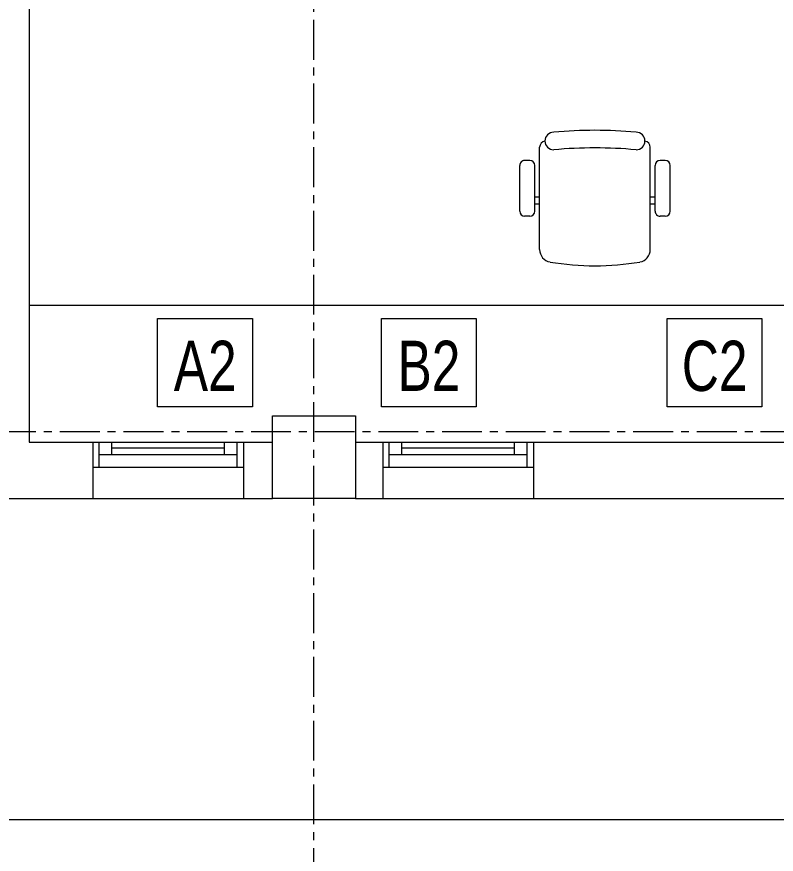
# Model space of a CAD drawing. Header units: millimetres. Extents: x 26027 to 581921, y 7230 to 233891.
# Drawn here: x 559364 to 562392, y 126262 to 129601 of the extents above; entities that cross this region are included whole.
import ezdxf

# ---------------------------------------------------------------- set-up
doc = ezdxf.new("R2010")
doc.units = ezdxf.units.MM
doc.header["$LTSCALE"] = 5
doc.linetypes.add('CENTER', pattern=[50.8, 31.75, -6.35, 6.35, -6.35])
doc.linetypes.add('HIDDEN2', pattern=[0.1875, 0.125, -0.0625])
doc.layers.get('0').update_dxf_attribs({"color": 252})
for name, color, linetype, lineweight in [('Aluminum', 252, 'Continuous', 5), ('Medical Equipment and Furniture', 252, 'Continuous', 0), ('NEW', 252, 'Continuous', 5), ('Proj', 252, 'HIDDEN2', 5), ('Structure', 252, 'Continuous', 5), ('Walls', 252, 'Continuous', 5)]:
    doc.layers.add(name, color=color, linetype=linetype, lineweight=lineweight)
doc.layers.add('axes', color=252, linetype='Continuous')
doc.styles.add('X3G_ENTITY_2587EA', font='swisscl.ttf', dxfattribs={"height": 200})

# ---------------------------------------------------------------- blocks, each defined once
blk = doc.blocks.new('*X15')
at = {"color": 0}
for p, q in [((5, 3), (5, 3)), ((5, 3), (5, 3)), ((5, 3), (5, 3)), ((5, 3), (5, 3)), ((5, 3), (5, 3)), ((5, 3), (5, 3)), ((5, 3), (5, 3)), ((5, 3), (5, 3)), ((5, 3), (5, 3)), ((5, 3), (5, 3)), ((5, 3), (5, 3)), ((5, 3), (5, 3)), ((5, 3), (5, 3)), ((5, 3), (5, 3)), ((5, 3), (5, 3)), ((5, 3), (5, 3)), ((5, 3), (5, 3)), ((5, 3), (5, 3)), ((5, 3), (5, 3)), ((5, 3), (5, 3)), ((5, 3), (5, 3)), ((5, 3), (5, 3)), ((5, 3), (5, 3)), ((5, 3), (5, 3)), ((5, 3), (5, 3)), ((5, 3), (5, 3)), ((5, 3), (5, 3)), ((5, 3), (5, 3)), ((5, 3), (5, 3)), ((5, 3), (5, 3)), ((5, 3), (5, 3)), ((5, 3), (5, 3)), ((5, 3), (5, 3)), ((5, 3), (5, 3)), ((5, 3), (5, 3)), ((5, 3), (5, 3)), ((5, 3), (5, 3)), ((5, 3), (5, 3)), ((5, 3), (5, 3)), ((5, 3), (5, 3)), ((5, 3), (5, 3)), ((5, 3), (5, 3)), ((5, 3), (5, 3)), ((5, 3), (5, 3)), ((5, 3), (5, 3)), ((5, 3), (5, 3)), ((5, 3), (5, 3)), ((5, 3), (5, 3)), ((5, 3), (5, 3)), ((5, 3), (5, 3)), ((5, 3), (5, 3)), ((5, 3), (5, 3)), ((5, 3), (5, 3)), ((5, 3), (5, 3)), ((5, 3), (5, 3)), ((5, 3), (5, 3)), ((5, 3), (5, 3)), ((5, 3), (5, 3)), ((5, 3), (5, 3)), ((5, 3), (5, 3)), ((5, 3), (5, 3)), ((5, 3), (5, 3)), ((5, 3), (5, 3)), ((5, 3), (5, 3)), ((5, 3), (5, 3)), ((5, 3), (5, 3)), ((6, 3), (5, 3)), ((5, 3), (5, 3)), ((6, 3), (5, 3)), ((5, 3), (5, 3)), ((6, 3), (5, 3)), ((5, 3), (5, 3)), ((6, 3), (5, 3)), ((5, 3), (5, 3)), ((5, 3), (5, 3)), ((5, 3), (5, 3)), ((5, 3), (5, 3)), ((5, 3), (5, 3)), ((5, 3), (5, 3)), ((5, 3), (5, 3)), ((5, 3), (5, 3)), ((5, 3), (5, 3)), ((5, 3), (5, 3)), ((5, 3), (5, 3)), ((5, 3), (5, 3)), ((5, 3), (5, 3)), ((5, 3), (5, 3)), ((5, 3), (5, 3)), ((5, 3), (5, 3)), ((5, 3), (5, 3)), ((5, 3), (5, 3)), ((5, 3), (5, 3)), ((5, 3), (5, 3)), ((5, 3), (5, 3)), ((5, 3), (5, 3)), ((5, 3), (5, 3)), ((6, 3), (6, 3)), ((6, 3), (6, 3)), ((6, 3), (6, 3)), ((6, 3), (6, 3)), ((6, 3), (6, 3)), ((6, 3), (6, 3)), ((6, 3), (6, 3)), ((6, 3), (6, 3)), ((6, 3), (6, 3)), ((6, 3), (6, 3)), ((6, 3), (6, 3)), ((6, 3), (6, 3)), ((6, 3), (6, 3)), ((6, 3), (6, 3)), ((6, 3), (6, 3)), ((6, 3), (6, 3)), ((6, 3), (6, 3)), ((6, 3), (6, 3)), ((6, 3), (6, 3)), ((6, 3), (6, 3)), ((6, 3), (6, 3)), ((6, 3), (6, 3)), ((6, 3), (6, 3)), ((6, 3), (6, 3)), ((6, 3), (6, 3)), ((6, 3), (6, 3)), ((6, 3), (6, 3)), ((6, 3), (6, 3)), ((6, 3), (6, 3)), ((6, 3), (6, 3)), ((6, 3), (6, 3)), ((6, 3), (6, 3)), ((6, 3), (6, 3)), ((6, 3), (6, 3)), ((6, 3), (6, 3)), ((6, 3), (6, 3)), ((6, 3), (6, 3)), ((6, 3), (6, 3)), ((6, 3), (6, 3)), ((6, 3), (6, 3)), ((6, 3), (6, 3)), ((6, 3), (6, 3)), ((6, 3), (6, 3)), ((6, 3), (6, 3)), ((6, 3), (6, 3)), ((6, 3), (6, 3)), ((6, 3), (6, 3)), ((6, 3), (6, 3)), ((6, 3), (6, 3)), ((6, 3), (6, 3)), ((6, 3), (6, 3)), ((6, 3), (6, 3)), ((6, 3), (6, 3)), ((6, 3), (6, 3)), ((6, 3), (6, 3)), ((6, 3), (6, 3)), ((6, 3), (6, 3)), ((6, 3), (6, 3)), ((6, 3), (6, 3)), ((6, 3), (6, 3)), ((6, 3), (6, 3)), ((6, 3), (6, 3)), ((6, 3), (6, 3)), ((6, 3), (6, 3)), ((6, 3), (6, 3)), ((6, 3), (6, 3)), ((6, 3), (6, 3)), ((6, 3), (6, 3)), ((6, 3), (6, 3)), ((6, 3), (6, 3)), ((6, 3), (6, 3)), ((6, 3), (6, 3)), ((6, 3), (6, 3)), ((6, 3), (6, 3)), ((6, 3), (6, 3)), ((6, 3), (6, 3)), ((6, 3), (6, 3)), ((6, 3), (6, 3)), ((6, 3), (6, 3)), ((6, 3), (6, 3)), ((6, 3), (6, 3)), ((6, 3), (6, 3)), ((6, 3), (6, 3)), ((6, 3), (6, 3)), ((6, 3), (6, 3)), ((6, 3), (6, 3)), ((6, 3), (6, 3)), ((6, 3), (6, 3)), ((6, 3), (6, 3)), ((6, 3), (6, 3)), ((6, 3), (6, 3)), ((6, 3), (6, 3)), ((6, 3), (6, 3)), ((6, 3), (6, 3)), ((6, 3), (6, 3)), ((6, 3), (6, 3)), ((6, 3), (6, 3)), ((6, 3), (6, 3)), ((6, 3), (6, 3)), ((6, 3), (6, 3)), ((6, 3), (6, 3)), ((6, 3), (6, 3)), ((6, 3), (6, 3)), ((6, 3), (6, 3)), ((6, 3), (6, 3)), ((6, 3), (6, 3)), ((6, 3), (6, 3)), ((6, 3), (6, 3)), ((6, 3), (6, 3)), ((6, 3), (6, 3)), ((6, 3), (6, 3)), ((6, 3), (6, 3)), ((6, 3), (6, 3)), ((6, 3), (6, 3)), ((6, 3), (6, 3)), ((6, 3), (6, 3)), ((6, 3), (6, 3)), ((6, 3), (6, 3)), ((6, 3), (6, 3)), ((6, 3), (6, 3)), ((6, 3), (6, 3)), ((6, 3), (6, 3)), ((6, 3), (6, 3)), ((6, 3), (6, 3)), ((6, 3), (6, 3)), ((6, 3), (6, 3)), ((6, 3), (6, 3)), ((6, 3), (6, 3)), ((6, 3), (6, 3)), ((6, 3), (6, 3)), ((6, 3), (6, 3)), ((6, 3), (6, 3)), ((6, 3), (6, 3)), ((6, 3), (6, 3)), ((6, 3), (6, 3)), ((6, 3), (6, 3)), ((6, 3), (6, 3)), ((6, 3), (6, 3)), ((6, 3), (6, 3)), ((6, 3), (6, 3)), ((6, 3), (6, 3)), ((6, 3), (6, 3)), ((6, 3), (6, 3)), ((6, 3), (6, 3)), ((6, 3), (6, 3)), ((6, 3), (6, 3)), ((6, 3), (6, 3)), ((6, 3), (6, 3)), ((6, 3), (6, 3)), ((6, 3), (6, 3)), ((6, 3), (6, 3)), ((6, 3), (6, 3)), ((6, 3), (6, 3)), ((6, 3), (6, 3)), ((6, 3), (6, 3)), ((6, 3), (6, 3)), ((6, 3), (6, 3)), ((6, 3), (6, 3)), ((6, 3), (6, 3)), ((6, 3), (6, 3)), ((6, 3), (6, 3)), ((6, 3), (6, 3)), ((6, 3), (6, 3)), ((6, 3), (6, 3)), ((6, 3), (6, 3)), ((6, 3), (6, 3)), ((6, 3), (6, 3)), ((6, 3), (6, 3)), ((6, 3), (6, 3)), ((6, 3), (6, 3)), ((6, 3), (6, 3)), ((6, 3), (6, 3)), ((6, 3), (6, 3)), ((6, 3), (6, 3)), ((6, 3), (6, 3)), ((6, 3), (6, 3)), ((6, 3), (6, 3)), ((6, 3), (6, 3)), ((6, 3), (6, 3)), ((6, 3), (6, 3)), ((6, 3), (6, 3)), ((6, 3), (6, 3)), ((6, 3), (6, 3)), ((6, 3), (6, 3)), ((6, 3), (6, 3)), ((6, 3), (6, 3)), ((6, 3), (6, 3)), ((6, 3), (6, 3)), ((6, 3), (6, 3)), ((6, 3), (6, 3)), ((6, 3), (6, 3)), ((6, 3), (6, 3)), ((6, 3), (6, 3)), ((6, 3), (6, 3)), ((6, 3), (6, 3)), ((6, 3), (6, 3)), ((6, 3), (6, 3)), ((6, 3), (6, 3)), ((6, 3), (6, 3)), ((6, 3), (6, 3)), ((6, 3), (6, 3)), ((6, 3), (6, 3)), ((6, 3), (6, 3)), ((6, 3), (6, 3)), ((6, 3), (5, 3)), ((6, 3), (5, 3)), ((6, 3), (5, 3)), ((6, 3), (5, 3)), ((6, 3), (5, 3)), ((6, 3), (6, 3)), ((6, 3), (6, 3)), ((6, 3), (6, 3)), ((6, 3), (6, 3)), ((6, 3), (6, 3)), ((6, 3), (6, 3)), ((6, 3), (6, 3)), ((6, 3), (6, 3)), ((6, 3), (6, 3)), ((6, 3), (6, 3)), ((6, 3), (6, 3)), ((6, 3), (6, 3)), ((6, 3), (6, 3)), ((6, 3), (6, 3)), ((6, 3), (6, 3)), ((6, 3), (6, 3)), ((6, 3), (6, 3)), ((6, 3), (6, 3)), ((6, 3), (6, 3)), ((6, 3), (6, 3)), ((6, 3), (6, 3)), ((6, 3), (6, 3)), ((6, 3), (6, 3)), ((6, 3), (6, 3)), ((6, 3), (6, 3)), ((6, 3), (6, 3)), ((6, 3), (6, 3)), ((6, 3), (6, 3)), ((6, 3), (6, 3)), ((6, 3), (6, 3)), ((6, 3), (6, 3)), ((6, 3), (6, 3)), ((6, 3), (6, 3)), ((6, 3), (6, 3)), ((6, 3), (6, 3)), ((6, 3), (6, 3)), ((6, 3), (6, 3)), ((6, 3), (6, 3)), ((6, 3), (6, 3)), ((6, 3), (6, 3)), ((6, 3), (6, 3)), ((6, 3), (6, 3)), ((6, 3), (6, 3)), ((6, 3), (6, 3)), ((6, 3), (6, 3)), ((6, 3), (6, 3)), ((6, 3), (6, 3)), ((6, 3), (6, 3)), ((6, 3), (6, 3)), ((6, 3), (6, 3)), ((6, 3), (6, 3)), ((6, 3), (6, 3)), ((6, 3), (6, 3)), ((6, 3), (6, 3)), ((6, 3), (6, 3)), ((6, 3), (6, 3)), ((6, 3), (6, 3)), ((6, 3), (6, 3)), ((6, 3), (6, 3)), ((6, 3), (6, 3)), ((6, 3), (6, 3)), ((6, 3), (6, 3)), ((6, 3), (6, 3)), ((6, 3), (6, 3)), ((6, 3), (6, 3)), ((6, 3), (6, 3)), ((6, 3), (6, 3)), ((6, 3), (6, 3)), ((6, 3), (6, 3)), ((6, 3), (6, 3)), ((6, 3), (6, 3)), ((6, 3), (6, 3)), ((6, 3), (6, 3)), ((6, 3), (6, 3)), ((6, 3), (6, 3)), ((6, 3), (6, 3)), ((6, 3), (6, 3)), ((6, 3), (6, 3)), ((6, 3), (6, 3)), ((6, 3), (6, 3)), ((6, 3), (6, 3)), ((6, 3), (6, 3)), ((6, 3), (6, 3)), ((6, 3), (6, 3)), ((6, 3), (6, 3)), ((6, 3), (6, 3)), ((6, 3), (6, 3)), ((6, 3), (6, 3)), ((6, 3), (6, 3)), ((6, 3), (6, 3)), ((6, 3), (6, 3)), ((6, 3), (6, 3)), ((6, 3), (6, 3)), ((6, 3), (6, 3)), ((6, 3), (6, 3)), ((6, 3), (6, 3)), ((6, 3), (6, 3)), ((6, 3), (6, 3)), ((6, 3), (6, 3)), ((6, 3), (6, 3)), ((6, 3), (6, 3)), ((6, 3), (6, 3)), ((6, 3), (6, 3)), ((6, 3), (6, 3)), ((6, 3), (6, 3)), ((6, 3), (6, 3)), ((6, 3), (6, 3)), ((6, 3), (6, 3)), ((6, 3), (6, 3)), ((6, 3), (6, 3)), ((6, 3), (6, 3)), ((6, 3), (6, 3)), ((6, 3), (6, 3)), ((6, 3), (6, 3)), ((6, 3), (6, 3)), ((6, 3), (6, 3)), ((6, 3), (6, 3)), ((6, 3), (6, 3)), ((6, 3), (6, 3)), ((6, 3), (6, 3)), ((6, 3), (6, 3)), ((6, 3), (6, 3)), ((6, 3), (6, 3)), ((6, 3), (6, 3)), ((6, 3), (6, 3)), ((6, 3), (6, 3)), ((6, 3), (6, 3)), ((6, 3), (6, 3)), ((6, 3), (6, 3)), ((6, 3), (6, 3)), ((6, 3), (6, 3)), ((6, 3), (6, 3)), ((6, 3), (6, 3)), ((6, 3), (6, 3)), ((6, 3), (6, 3)), ((6, 3), (6, 3)), ((6, 3), (6, 3)), ((6, 3), (6, 3)), ((6, 3), (6, 3)), ((6, 3), (6, 3)), ((6, 3), (6, 3)), ((6, 3), (6, 3)), ((6, 3), (6, 3)), ((6, 3), (6, 3)), ((6, 3), (6, 3)), ((6, 3), (6, 3)), ((6, 3), (6, 3)), ((6, 3), (6, 3)), ((6, 3), (6, 3)), ((6, 3), (6, 3)), ((6, 3), (6, 3)), ((6, 3), (6, 3)), ((6, 3), (6, 3)), ((6, 3), (6, 3)), ((6, 3), (6, 3)), ((6, 3), (6, 3)), ((6, 3), (6, 3)), ((6, 3), (6, 3)), ((6, 3), (6, 3)), ((6, 3), (6, 3)), ((6, 3), (6, 3)), ((6, 3), (6, 3)), ((6, 3), (6, 3)), ((6, 3), (6, 3)), ((6, 3), (6, 3)), ((6, 3), (6, 3)), ((6, 3), (6, 3)), ((6, 3), (6, 3)), ((6, 3), (6, 3)), ((6, 3), (6, 3)), ((6, 3), (6, 3)), ((6, 3), (6, 3)), ((6, 3), (6, 3)), ((6, 3), (6, 3)), ((6, 3), (6, 3)), ((6, 3), (6, 3)), ((6, 3), (6, 3)), ((6, 3), (6, 3)), ((6, 3), (6, 3)), ((6, 3), (6, 3)), ((6, 3), (6, 3)), ((6, 3), (6, 3)), ((6, 3), (6, 3)), ((6, 3), (6, 3)), ((6, 3), (6, 3)), ((6, 3), (6, 3)), ((6, 3), (6, 3)), ((6, 3), (6, 3)), ((6, 3), (6, 3)), ((6, 3), (6, 3)), ((6, 3), (6, 3)), ((6, 3), (6, 3)), ((6, 3), (6, 3)), ((6, 3), (6, 3)), ((6, 3), (6, 3)), ((6, 3), (6, 3)), ((6, 3), (6, 3)), ((6, 3), (6, 3)), ((6, 3), (6, 3)), ((6, 3), (6, 3)), ((6, 3), (6, 3)), ((6, 3), (6, 3)), ((6, 3), (6, 3)), ((6, 3), (6, 3)), ((6, 3), (6, 3)), ((6, 3), (6, 3)), ((6, 3), (6, 3)), ((6, 3), (6, 3)), ((6, 3), (6, 3)), ((6, 3), (6, 3)), ((6, 3), (6, 3)), ((6, 3), (6, 3)), ((6, 3), (6, 3)), ((6, 3), (6, 3)), ((6, 3), (6, 3)), ((6, 3), (6, 3)), ((6, 3), (6, 3)), ((6, 3), (6, 3)), ((6, 3), (6, 3)), ((6, 3), (6, 3)), ((6, 3), (6, 3)), ((6, 3), (6, 3)), ((6, 3), (6, 3)), ((6, 3), (6, 3)), ((6, 3), (6, 3)), ((6, 3), (6, 3)), ((6, 3), (6, 3)), ((6, 3), (6, 3)), ((6, 3), (6, 3)), ((6, 3), (6, 3)), ((6, 3), (6, 3)), ((6, 3), (6, 3)), ((6, 3), (6, 3)), ((6, 3), (6, 3)), ((6, 3), (6, 3)), ((6, 3), (6, 3)), ((6, 3), (6, 3)), ((6, 3), (6, 3)), ((6, 3), (6, 3)), ((6, 3), (6, 3)), ((6, 3), (6, 3)), ((6, 3), (6, 3)), ((6, 3), (6, 3)), ((6, 3), (6, 3)), ((6, 3), (6, 3)), ((6, 3), (6, 3)), ((6, 3), (6, 3)), ((6, 3), (6, 3)), ((6, 3), (6, 3)), ((6, 3), (6, 3)), ((6, 3), (6, 3)), ((6, 3), (6, 3)), ((6, 3), (6, 3)), ((6, 3), (6, 3)), ((6, 3), (6, 3)), ((6, 3), (6, 3)), ((6, 3), (6, 3)), ((6, 3), (6, 3)), ((6, 3), (6, 3)), ((6, 3), (6, 3)), ((6, 3), (6, 3)), ((6, 3), (6, 3)), ((6, 3), (6, 3)), ((6, 3), (6, 3)), ((6, 3), (6, 3)), ((6, 3), (6, 3)), ((6, 3), (6, 3)), ((6, 3), (6, 3)), ((6, 3), (6, 3)), ((6, 3), (6, 3)), ((6, 3), (6, 3)), ((6, 3), (6, 3)), ((6, 3), (6, 3)), ((6, 3), (6, 3)), ((6, 3), (6, 3)), ((6, 3), (6, 3)), ((6, 3), (6, 3)), ((6, 3), (6, 3)), ((6, 3), (6, 3)), ((6, 3), (6, 3)), ((6, 3), (6, 3)), ((6, 3), (6, 3)), ((6, 3), (6, 3)), ((6, 3), (6, 3)), ((6, 3), (6, 3)), ((6, 3), (6, 3)), ((6, 3), (6, 3)), ((6, 3), (6, 3)), ((6, 3), (6, 3)), ((6, 3), (6, 3)), ((6, 3), (6, 3)), ((6, 3), (6, 3)), ((6, 3), (6, 3)), ((6, 3), (6, 3)), ((6, 3), (6, 3)), ((6, 3), (6, 3)), ((6, 3), (6, 3)), ((6, 3), (6, 3)), ((6, 3), (6, 3)), ((6, 3), (6, 3)), ((6, 3), (6, 3)), ((6, 3), (6, 3)), ((6, 3), (6, 3)), ((6, 3), (6, 3)), ((6, 3), (6, 3)), ((6, 3), (6, 3)), ((6, 3), (6, 3)), ((6, 3), (6, 3)), ((6, 3), (6, 3)), ((6, 3), (6, 3)), ((6, 3), (6, 3)), ((6, 3), (6, 3)), ((6, 3), (6, 3)), ((6, 3), (6, 3)), ((6, 3), (6, 3)), ((6, 3), (6, 3)), ((6, 3), (6, 3))]:
    blk.add_line(p, q, dxfattribs=at)
blk = doc.blocks.new('*X16')
at = {"color": 0}
for p, q in [((13, 1), (13, 1)), ((13, 1), (13, 1)), ((13, 1), (13, 1)), ((13, 1), (13, 1)), ((13, 1), (13, 1)), ((13, 1), (13, 1)), ((13, 1), (13, 1)), ((13, 1), (13, 1)), ((13, 1), (13, 1)), ((13, 1), (13, 1)), ((13, 1), (13, 1)), ((13, 1), (13, 1)), ((13, 1), (13, 1)), ((13, 1), (13, 1)), ((13, 1), (13, 1)), ((13, 1), (14, 1)), ((13, 1), (14, 1)), ((13, 1), (14, 1)), ((13, 1), (13, 1)), ((13, 1), (13, 1)), ((13, 1), (13, 1)), ((13, 1), (13, 1)), ((13, 1), (13, 1)), ((13, 1), (13, 1)), ((13, 1), (13, 1)), ((13, 1), (13, 1)), ((13, 1), (13, 1)), ((13, 1), (13, 1)), ((13, 1), (13, 1)), ((13, 1), (13, 1)), ((13, 1), (13, 1)), ((13, 1), (13, 1)), ((13, 1), (13, 1)), ((13, 1), (13, 1)), ((13, 1), (13, 1)), ((13, 1), (13, 1)), ((13, 1), (13, 1)), ((13, 1), (13, 1)), ((13, 1), (13, 1)), ((13, 1), (13, 1)), ((13, 1), (13, 1)), ((13, 1), (13, 1)), ((13, 1), (13, 1)), ((13, 1), (13, 1)), ((13, 1), (13, 1)), ((13, 1), (13, 1)), ((13, 1), (13, 1)), ((13, 1), (13, 1)), ((13, 1), (13, 1)), ((13, 1), (13, 1)), ((13, 1), (13, 1)), ((13, 1), (13, 1)), ((13, 1), (13, 1)), ((13, 1), (13, 1)), ((13, 1), (13, 1)), ((13, 1), (13, 1)), ((13, 1), (13, 1)), ((13, 1), (13, 1)), ((13, 1), (13, 1)), ((13, 1), (13, 1)), ((13, 1), (13, 1)), ((13, 1), (13, 1)), ((13, 1), (13, 1)), ((13, 1), (13, 1)), ((13, 1), (13, 1)), ((13, 1), (13, 1)), ((13, 1), (13, 1)), ((13, 1), (13, 1)), ((13, 1), (13, 1)), ((13, 1), (13, 1)), ((13, 1), (13, 1)), ((13, 1), (13, 1)), ((13, 1), (13, 1)), ((13, 1), (13, 1)), ((13, 1), (13, 1)), ((13, 1), (13, 1)), ((13, 1), (13, 1)), ((13, 1), (13, 1)), ((13, 1), (13, 1)), ((13, 1), (13, 1)), ((13, 1), (13, 1)), ((13, 1), (13, 1)), ((13, 1), (13, 1)), ((13, 1), (13, 1)), ((13, 1), (13, 1)), ((13, 1), (13, 1)), ((13, 1), (13, 1)), ((13, 1), (13, 1)), ((13, 1), (13, 1)), ((13, 1), (13, 1)), ((13, 1), (13, 1)), ((13, 1), (13, 1)), ((13, 1), (13, 1)), ((13, 1), (13, 1)), ((13, 1), (13, 1)), ((13, 1), (13, 1)), ((13, 1), (13, 1)), ((13, 1), (13, 1)), ((13, 1), (13, 1)), ((13, 1), (13, 1)), ((13, 1), (13, 1)), ((13, 1), (13, 1)), ((13, 1), (13, 1)), ((13, 1), (13, 1)), ((13, 1), (13, 1)), ((13, 1), (13, 1)), ((13, 1), (13, 1)), ((13, 1), (13, 1)), ((13, 1), (13, 1)), ((13, 1), (13, 1)), ((13, 1), (13, 1)), ((13, 1), (13, 1)), ((13, 1), (13, 1)), ((13, 1), (13, 1)), ((13, 1), (13, 1)), ((13, 1), (13, 1)), ((13, 1), (13, 1)), ((13, 1), (13, 1)), ((13, 1), (13, 1)), ((13, 1), (13, 1)), ((13, 1), (13, 1)), ((13, 1), (13, 1)), ((13, 1), (13, 1)), ((13, 1), (14, 1)), ((13, 0), (13, 0)), ((13, 0), (13, 0)), ((13, 0), (13, 0)), ((13, 0), (13, 0)), ((13, 0), (13, 0)), ((13, 0), (13, 0)), ((13, 0), (13, 0)), ((13, 0), (13, 0)), ((13, 0), (13, 0)), ((13, 0), (13, 0)), ((13, 0), (13, 0)), ((13, 0), (13, 0)), ((13, 0), (13, 0)), ((13, 0), (13, 0)), ((13, 0), (13, 0)), ((13, 0), (13, 0)), ((13, 0), (13, 0)), ((13, 0), (13, 0)), ((13, 0), (13, 0)), ((13, 0), (13, 0)), ((13, 0), (13, 0)), ((13, 0), (13, 0)), ((13, 0), (13, 0)), ((13, 0), (13, 0)), ((13, 0), (13, 0)), ((13, 0), (13, 0)), ((13, 0), (13, 0)), ((13, 0), (13, 0)), ((13, 0), (13, 0)), ((13, 0), (13, 0)), ((13, 0), (13, 0)), ((13, 0), (13, 0)), ((13, 0), (13, 0)), ((13, 0), (13, 0)), ((13, 0), (13, 0)), ((13, 0), (13, 0)), ((13, 0), (13, 0)), ((13, 0), (13, 0)), ((13, 0), (13, 0)), ((13, 0), (13, 0)), ((13, 0), (13, 0)), ((13, 0), (13, 0)), ((13, 0), (13, 0)), ((13, 0), (13, 0)), ((13, 0), (13, 0)), ((13, 0), (13, 0)), ((13, 0), (13, 0)), ((13, 0), (13, 0)), ((13, 0), (14, 0)), ((13, 0), (14, 0)), ((13, 0), (13, 0)), ((13, 0), (14, 0)), ((14, 1), (14, 1)), ((14, 1), (14, 1)), ((14, 1), (14, 1)), ((14, 1), (14, 1)), ((14, 1), (14, 1)), ((14, 1), (14, 1)), ((14, 1), (14, 1)), ((14, 1), (14, 1)), ((14, 1), (14, 1)), ((14, 1), (14, 1)), ((14, 1), (14, 1)), ((14, 1), (14, 1)), ((14, 1), (14, 1)), ((14, 1), (14, 1)), ((14, 1), (14, 1)), ((14, 1), (14, 1)), ((14, 1), (14, 1)), ((14, 1), (14, 1)), ((14, 1), (14, 1)), ((14, 1), (14, 1)), ((14, 1), (14, 1)), ((14, 1), (14, 1)), ((14, 1), (14, 1)), ((14, 1), (14, 1)), ((14, 1), (14, 1)), ((14, 1), (14, 1)), ((14, 1), (14, 1)), ((14, 1), (14, 1)), ((14, 1), (14, 1)), ((14, 1), (14, 1)), ((14, 1), (14, 1)), ((14, 1), (14, 1)), ((14, 1), (14, 1)), ((14, 1), (14, 1)), ((14, 1), (14, 1)), ((14, 1), (14, 1)), ((14, 1), (14, 1)), ((14, 1), (14, 1)), ((14, 1), (14, 1)), ((14, 1), (14, 1)), ((14, 1), (14, 1)), ((14, 1), (14, 1)), ((14, 1), (14, 1)), ((14, 1), (14, 1)), ((14, 1), (14, 1)), ((14, 1), (14, 1)), ((14, 1), (14, 1)), ((14, 1), (14, 1)), ((14, 1), (14, 1)), ((14, 1), (14, 1)), ((14, 1), (14, 1)), ((14, 1), (14, 1)), ((14, 1), (14, 1)), ((14, 1), (14, 1)), ((14, 1), (14, 1)), ((14, 1), (14, 1)), ((14, 1), (14, 1)), ((14, 1), (14, 1)), ((14, 1), (14, 1)), ((14, 1), (14, 1)), ((14, 1), (14, 1)), ((14, 1), (14, 1)), ((14, 1), (14, 1)), ((14, 1), (14, 1)), ((14, 1), (14, 1)), ((14, 1), (14, 1)), ((14, 1), (14, 1)), ((14, 1), (14, 1)), ((14, 1), (14, 1)), ((14, 1), (14, 1)), ((14, 1), (14, 1)), ((14, 1), (14, 1)), ((14, 1), (14, 1)), ((14, 1), (14, 1)), ((14, 1), (14, 1)), ((14, 1), (14, 1)), ((14, 1), (14, 1)), ((14, 1), (14, 1)), ((14, 1), (14, 1)), ((14, 1), (14, 1)), ((14, 1), (14, 1)), ((14, 1), (14, 1)), ((14, 1), (14, 1)), ((14, 1), (14, 1)), ((14, 1), (14, 1)), ((14, 1), (14, 1)), ((14, 1), (14, 1)), ((14, 1), (14, 1)), ((14, 1), (14, 1)), ((14, 1), (14, 1)), ((14, 1), (14, 1)), ((14, 1), (14, 1)), ((14, 1), (14, 1)), ((14, 1), (14, 1)), ((14, 0), (14, 0)), ((14, 0), (14, 0)), ((14, 0), (14, 0)), ((14, 0), (14, 0)), ((14, 0), (14, 0)), ((14, 0), (14, 0)), ((14, 0), (14, 0)), ((14, 0), (14, 0)), ((14, 0), (14, 0)), ((14, 0), (14, 0)), ((14, 0), (14, 0)), ((14, 0), (14, 0)), ((14, 0), (14, 0)), ((14, 0), (14, 0)), ((14, 0), (14, 0)), ((14, 0), (14, 0)), ((14, 0), (14, 0)), ((14, 0), (14, 0)), ((14, 0), (14, 0)), ((14, 0), (14, 0)), ((14, 0), (14, 0)), ((14, 0), (14, 0)), ((14, 0), (14, 0)), ((14, 0), (14, 0)), ((14, 0), (14, 0)), ((14, 0), (14, 0)), ((14, 0), (14, 0)), ((14, 0), (14, 0)), ((14, 0), (14, 0)), ((14, 0), (14, 0)), ((14, 0), (14, 0)), ((14, 0), (14, 0)), ((14, 0), (14, 0)), ((14, 0), (14, 0)), ((14, 0), (14, 0)), ((14, 0), (14, 0)), ((14, 0), (14, 0)), ((14, 0), (14, 0)), ((14, 0), (14, 0)), ((14, 0), (14, 0)), ((14, 0), (14, 0)), ((14, 0), (14, 0)), ((14, 0), (14, 0)), ((14, 0), (14, 0)), ((14, 0), (14, 0)), ((14, 0), (14, 0)), ((14, 0), (14, 0)), ((14, 0), (14, 0)), ((13, 0), (13, 0)), ((13, 0), (14, 0)), ((13, 0), (13, 0)), ((13, 0), (14, 0)), ((13, 0), (13, 0)), ((13, 0), (14, 0)), ((13, 0), (13, 0)), ((13, 0), (13, 0)), ((13, 0), (13, 0)), ((13, 0), (13, 0)), ((13, 0), (14, 0)), ((13, 0), (13, 0)), ((13, 0), (14, 0)), ((13, 0), (13, 0)), ((13, 0), (14, 0)), ((13, 0), (13, 0)), ((13, 0), (14, 0)), ((13, 0), (13, 0)), ((13, 0), (14, 0)), ((13, 0), (13, 0)), ((13, 0), (14, 0)), ((13, 0), (13, 0)), ((13, 0), (14, 0)), ((13, 0), (13, 0)), ((13, 0), (13, 0)), ((13, 0), (13, 0)), ((13, 0), (14, 0)), ((13, 0), (13, 0)), ((13, 0), (14, 0)), ((13, 0), (13, 0)), ((13, 0), (14, 0)), ((13, 0), (13, 0)), ((13, 0), (14, 0)), ((13, 0), (13, 0)), ((13, 0), (13, 0)), ((13, 0), (13, 0)), ((13, 0), (13, 0)), ((13, 0), (13, 0)), ((13, 0), (13, 0)), ((13, 0), (13, 0)), ((13, 0), (13, 0)), ((13, 0), (13, 0)), ((13, 0), (13, 0)), ((13, 0), (13, 0)), ((13, 0), (13, 0)), ((13, 0), (13, 0)), ((13, 0), (13, 0)), ((13, 0), (13, 0)), ((13, 0), (13, 0)), ((13, 0), (13, 0)), ((13, 0), (13, 0)), ((13, 0), (13, 0)), ((13, 0), (13, 0)), ((13, 0), (13, 0)), ((13, 0), (13, 0)), ((13, 0), (13, 0)), ((13, 0), (13, 0)), ((13, 0), (13, 0)), ((13, 0), (13, 0)), ((13, 0), (13, 0)), ((13, 0), (13, 0)), ((13, 0), (13, 0)), ((13, 0), (13, 0)), ((13, 0), (13, 0)), ((13, -1), (13, -1)), ((13, -1), (13, -1)), ((13, -1), (13, -1)), ((13, -1), (13, -1)), ((13, -1), (13, -1)), ((13, -1), (14, -1)), ((13, -1), (13, -1)), ((14, 0), (14, 0)), ((14, 0), (14, 0)), ((14, 0), (14, 0)), ((14, 0), (14, 0)), ((14, 0), (14, 0)), ((14, 0), (14, 0)), ((14, 0), (14, 0)), ((14, 0), (14, 0)), ((14, 0), (14, 0)), ((14, 0), (14, 0)), ((14, 0), (14, 0)), ((14, 0), (14, 0)), ((14, 0), (14, 0)), ((14, 0), (14, 0)), ((14, 0), (14, 0)), ((13, 0), (14, 0)), ((14, 0), (14, 0)), ((14, 0), (14, 0)), ((14, 0), (14, 0)), ((14, 0), (14, 0)), ((14, 0), (14, 0)), ((14, 0), (14, 0)), ((14, 0), (14, 0)), ((14, 0), (14, 0)), ((14, 0), (14, 0)), ((14, 0), (14, 0)), ((14, 0), (14, 0)), ((14, 0), (14, 0)), ((14, 0), (14, 0)), ((14, 0), (14, 0)), ((14, 0), (14, 0)), ((14, 0), (14, 0)), ((14, 0), (14, 0)), ((14, 0), (14, 0)), ((14, 0), (14, 0)), ((14, 0), (14, 0)), ((14, 0), (14, 0)), ((14, 0), (14, 0)), ((14, 0), (14, 0)), ((14, 0), (14, 0)), ((14, 0), (14, 0)), ((14, 0), (14, 0)), ((14, 0), (14, 0)), ((14, 0), (14, 0)), ((14, 0), (14, 0)), ((14, 0), (14, 0)), ((14, 0), (14, 0)), ((14, 0), (14, 0)), ((14, 0), (14, 0)), ((14, 0), (14, 0)), ((14, -1), (14, -1)), ((14, -1), (14, -1)), ((14, -1), (14, -1)), ((14, -1), (14, -1)), ((14, -1), (14, -1))]:
    blk.add_line(p, q, dxfattribs=at)
blk = doc.blocks.new('GF21018-P')
at = {"color": 0}
for p, q in [((-0.2207, 0.4756), (-0.2207, 0.0675)), ((0.2205, 0.4756), (0.2205, 0.0675)), ((-0.2806, 0.3422), (-0.2598, 0.3422)), ((0.2596, 0.3422), (0.2804, 0.3422)), ((-0.3002, 0.3226), (-0.3002, 0.14)), ((-0.2402, 0.3226), (-0.2402, 0.14)), ((0.24, 0.3226), (0.24, 0.14)), ((0.3, 0.3226), (0.3, 0.14)), ((-0.2402, 0.2937), (-0.2207, 0.2937)), ((0.2205, 0.2937), (0.24, 0.2937)), ((-0.2402, 0.2671), (-0.2207, 0.2671)), ((0.2205, 0.2671), (0.24, 0.2671)), ((-0.2806, 0.1204), (-0.2598, 0.1204)), ((0.2596, 0.1204), (0.2804, 0.1204))]:
    blk.add_line(p, q, dxfattribs=at)
for points in [[(0.24, 0.2937), (0.24, 0.2937), (0.24, 0.2937), (0.24, 0.2937), (0.24, 0.2937), (0.24, 0.2937), (0.24, 0.2937), (0.24, 0.2937), (0.24, 0.2937), (0.24, 0.2937), (0.24, 0.2937), (0.24, 0.2937), (0.24, 0.2937), (0.24, 0.2937), (0.24, 0.2937), (0.24, 0.2937), (0.24, 0.2937), (0.24, 0.2937), (0.24, 0.2937), (0.24, 0.2937), (0.24, 0.2937), (0.24, 0.2937), (0.24, 0.2937), (0.24, 0.2937), (0.24, 0.2937), (0.24, 0.2937), (0.24, 0.2937), (0.24, 0.2937), (0.24, 0.2937), (0.24, 0.2937), (0.24, 0.2937), (0.24, 0.2937), (0.24, 0.2937), (0.24, 0.2937), (0.24, 0.2937), (0.24, 0.2937), (0.24, 0.2937), (0.24, 0.2937), (0.24, 0.2937), (0.24, 0.2937), (0.24, 0.2937), (0.24, 0.2937), (0.24, 0.2937), (0.24, 0.2937), (0.24, 0.2937), (0.24, 0.2937), (0.24, 0.2937), (0.24, 0.2937), (0.24, 0.2937), (0.24, 0.2937), (0.24, 0.2937), (0.24, 0.2937), (0.24, 0.2937), (0.24, 0.2937), (0.24, 0.2937), (0.24, 0.2937), (0.24, 0.2937), (0.24, 0.2937), (0.24, 0.2937), (0.24, 0.2937), (0.24, 0.2937), (0.24, 0.2937), (0.24, 0.2937), (0.24, 0.2937), (0.24, 0.2937), (0.24, 0.2937), (0.24, 0.2937), (0.24, 0.2937), (0.24, 0.2937), (0.24, 0.2937), (0.24, 0.2937), (0.24, 0.2937), (0.24, 0.2937), (0.24, 0.2937), (0.24, 0.2937), (0.24, 0.2937), (0.24, 0.2937), (0.24, 0.2937), (0.24, 0.2937), (0.24, 0.2937), (0.24, 0.2937), (0.24, 0.2937), (0.24, 0.2937), (0.24, 0.2937), (0.24, 0.2937), (0.24, 0.2937), (0.24, 0.2937), (0.24, 0.2937), (0.24, 0.2937), (0.24, 0.2937), (0.24, 0.2937), (0.24, 0.2937), (0.24, 0.2937), (0.24, 0.2937), (0.24, 0.2937), (0.24, 0.2937), (0.24, 0.2937), (0.24, 0.2937), (0.24, 0.2937), (0.24, 0.2937), (0.24, 0.2937), (0.24, 0.2937), (0.24, 0.2937), (0.24, 0.2937), (0.24, 0.2937), (0.24, 0.2937), (0.24, 0.2937), (0.24, 0.2937), (0.24, 0.2937), (0.24, 0.2937), (0.24, 0.2937), (0.24, 0.2937), (0.24, 0.2937), (0.24, 0.2937), (0.24, 0.2937), (0.24, 0.2937), (0.24, 0.2937), (0.24, 0.2937), (0.24, 0.2937), (0.24, 0.2937), (0.24, 0.2937), (0.24, 0.2937), (0.24, 0.2937), (0.24, 0.2937), (0.24, 0.2937), (0.24, 0.2937), (0.24, 0.2937), (0.24, 0.2937), (0.24, 0.2937), (0.24, 0.2937), (0.24, 0.2937), (0.24, 0.2937), (0.24, 0.2937), (0.24, 0.2937), (0.24, 0.2937), (0.24, 0.2937), (0.24, 0.2937), (0.24, 0.2937), (0.24, 0.2937), (0.24, 0.2937), (0.24, 0.2937), (0.24, 0.2937), (0.24, 0.2937), (0.24, 0.2937), (0.24, 0.2937), (0.24, 0.2937), (0.24, 0.2937), (0.24, 0.2937), (0.24, 0.2937), (0.24, 0.2937), (0.24, 0.2937), (0.24, 0.2937), (0.24, 0.2937), (0.24, 0.2937), (0.24, 0.2937), (0.24, 0.2937), (0.24, 0.2937), (0.24, 0.2937), (0.24, 0.2937), (0.24, 0.2937), (0.24, 0.2937), (0.24, 0.2937), (0.24, 0.2937), (0.24, 0.2937), (0.24, 0.2937), (0.24, 0.2937), (0.24, 0.2937), (0.24, 0.2937), (0.24, 0.2937), (0.24, 0.2937), (0.24, 0.2937), (0.24, 0.2937), (0.24, 0.2937), (0.24, 0.2937), (0.24, 0.2937), (0.24, 0.2937), (0.24, 0.2937), (0.24, 0.2937), (0.24, 0.2937), (0.24, 0.2937), (0.24, 0.2937), (0.24, 0.2937), (0.24, 0.2937), (0.24, 0.2937), (0.24, 0.2937), (0.24, 0.2937), (0.24, 0.2937), (0.24, 0.2937), (0.24, 0.2937), (0.24, 0.2937), (0.24, 0.2937), (0.24, 0.2937), (0.24, 0.2937), (0.24, 0.2937), (0.24, 0.2937), (0.24, 0.2937), (0.24, 0.2937), (0.24, 0.2937), (0.24, 0.2937), (0.24, 0.2937), (0.24, 0.2937), (0.24, 0.2937), (0.24, 0.2937), (0.24, 0.2937), (0.24, 0.2937), (0.24, 0.2937), (0.24, 0.2937), (0.24, 0.2937), (0.24, 0.2937), (0.24, 0.2937), (0.24, 0.2937), (0.24, 0.2937), (0.24, 0.2937), (0.24, 0.2937), (0.24, 0.2937), (0.24, 0.2937), (0.24, 0.2937), (0.24, 0.2937), (0.24, 0.2937), (0.24, 0.2937), (0.24, 0.2937), (0.24, 0.2937), (0.24, 0.2937), (0.24, 0.2937), (0.24, 0.2937), (0.24, 0.2937), (0.24, 0.2937), (0.24, 0.2937), (0.24, 0.2937), (0.24, 0.2937), (0.24, 0.2937), (0.24, 0.2937), (0.24, 0.2937), (0.24, 0.2937), (0.24, 0.2937), (0.24, 0.2937), (0.24, 0.2937), (0.24, 0.2937), (0.24, 0.2937), (0.24, 0.2937), (0.24, 0.2937), (0.24, 0.2937), (0.24, 0.2937), (0.24, 0.2937), (0.24, 0.2937), (0.24, 0.2937), (0.24, 0.2937), (0.24, 0.2937), (0.24, 0.2937), (0.24, 0.2937), (0.24, 0.2937), (0.24, 0.2937), (0.24, 0.2937), (0.24, 0.2937), (0.24, 0.2937), (0.24, 0.2937), (0.24, 0.2937), (0.24, 0.2937), (0.24, 0.2937), (0.24, 0.2937), (0.24, 0.2937), (0.24, 0.2937), (0.24, 0.2937), (0.24, 0.2937), (0.24, 0.2937), (0.24, 0.2937), (0.24, 0.2937), (0.24, 0.2937), (0.24, 0.2937), (0.24, 0.2937), (0.24, 0.2937), (0.24, 0.2937), (0.24, 0.2937), (0.24, 0.2937), (0.24, 0.2937), (0.24, 0.2937), (0.24, 0.2937)], [(0.24, 0.2937), (0.24, 0.2937), (0.24, 0.2937), (0.24, 0.2937), (0.24, 0.2937), (0.24, 0.2937), (0.24, 0.2937), (0.24, 0.2937), (0.24, 0.2937), (0.24, 0.2937), (0.24, 0.2937), (0.24, 0.2937), (0.24, 0.2937), (0.24, 0.2937), (0.24, 0.2937), (0.24, 0.2937), (0.24, 0.2937), (0.24, 0.2937), (0.24, 0.2937), (0.24, 0.2937), (0.24, 0.2937), (0.24, 0.2937), (0.24, 0.2937), (0.24, 0.2937), (0.24, 0.2937), (0.24, 0.2937), (0.24, 0.2937), (0.24, 0.2937), (0.24, 0.2937), (0.24, 0.2937), (0.24, 0.2937), (0.24, 0.2937), (0.24, 0.2937), (0.24, 0.2937), (0.24, 0.2937), (0.24, 0.2937), (0.24, 0.2937), (0.24, 0.2937), (0.24, 0.2937), (0.24, 0.2937), (0.24, 0.2937), (0.24, 0.2937), (0.24, 0.2937), (0.24, 0.2937), (0.24, 0.2937), (0.24, 0.2937), (0.24, 0.2937), (0.24, 0.2937), (0.24, 0.2937), (0.24, 0.2937), (0.24, 0.2937), (0.24, 0.2937), (0.24, 0.2937), (0.24, 0.2937), (0.24, 0.2937), (0.24, 0.2937), (0.24, 0.2937), (0.24, 0.2937), (0.24, 0.2937), (0.24, 0.2937), (0.24, 0.2937), (0.24, 0.2937), (0.24, 0.2937), (0.24, 0.2937), (0.24, 0.2937), (0.24, 0.2937), (0.24, 0.2937), (0.24, 0.2937), (0.24, 0.2937), (0.24, 0.2937), (0.24, 0.2937), (0.24, 0.2937), (0.24, 0.2937), (0.24, 0.2937), (0.24, 0.2937), (0.24, 0.2937), (0.24, 0.2937), (0.24, 0.2937), (0.24, 0.2937), (0.24, 0.2937), (0.24, 0.2937), (0.24, 0.2937), (0.24, 0.2937), (0.24, 0.2937), (0.24, 0.2937), (0.24, 0.2937), (0.24, 0.2937), (0.24, 0.2937), (0.24, 0.2937), (0.24, 0.2937), (0.24, 0.2937), (0.24, 0.2937), (0.24, 0.2937), (0.24, 0.2937), (0.24, 0.2937), (0.24, 0.2937), (0.24, 0.2937), (0.24, 0.2937), (0.24, 0.2937), (0.24, 0.2937), (0.24, 0.2937), (0.24, 0.2937), (0.24, 0.2937), (0.24, 0.2937), (0.24, 0.2937), (0.24, 0.2937), (0.24, 0.2937), (0.24, 0.2937), (0.24, 0.2937), (0.24, 0.2937), (0.24, 0.2937), (0.24, 0.2937), (0.24, 0.2937), (0.24, 0.2937), (0.24, 0.2937), (0.24, 0.2937), (0.24, 0.2937), (0.24, 0.2937), (0.24, 0.2937), (0.24, 0.2937), (0.24, 0.2937), (0.24, 0.2937), (0.24, 0.2937), (0.24, 0.2937), (0.24, 0.2937), (0.24, 0.2937), (0.24, 0.2937), (0.24, 0.2937), (0.24, 0.2937), (0.24, 0.2937), (0.24, 0.2937), (0.24, 0.2937), (0.24, 0.2937), (0.24, 0.2937), (0.24, 0.2937), (0.24, 0.2937), (0.24, 0.2937), (0.24, 0.2937), (0.24, 0.2937), (0.24, 0.2937), (0.24, 0.2937), (0.24, 0.2937), (0.24, 0.2937), (0.24, 0.2937), (0.24, 0.2937), (0.24, 0.2937), (0.24, 0.2937), (0.24, 0.2937), (0.24, 0.2937), (0.24, 0.2937), (0.24, 0.2937), (0.24, 0.2937), (0.24, 0.2937), (0.24, 0.2937), (0.24, 0.2937), (0.24, 0.2937), (0.24, 0.2937), (0.24, 0.2937), (0.24, 0.2937), (0.24, 0.2937), (0.24, 0.2937), (0.24, 0.2937), (0.24, 0.2937), (0.24, 0.2937), (0.24, 0.2937), (0.24, 0.2937), (0.24, 0.2937), (0.24, 0.2937), (0.24, 0.2937), (0.24, 0.2937), (0.24, 0.2937), (0.24, 0.2937), (0.24, 0.2937), (0.24, 0.2937), (0.24, 0.2937), (0.24, 0.2937), (0.24, 0.2937), (0.24, 0.2937), (0.24, 0.2937), (0.24, 0.2937), (0.24, 0.2937), (0.24, 0.2937), (0.24, 0.2937), (0.24, 0.2937), (0.24, 0.2937), (0.24, 0.2937), (0.24, 0.2937), (0.24, 0.2937), (0.24, 0.2937), (0.24, 0.2937), (0.24, 0.2937), (0.24, 0.2937), (0.24, 0.2937), (0.24, 0.2937), (0.24, 0.2937), (0.24, 0.2937), (0.24, 0.2937), (0.24, 0.2937), (0.24, 0.2937), (0.24, 0.2937), (0.24, 0.2937), (0.24, 0.2937), (0.24, 0.2937), (0.24, 0.2937), (0.24, 0.2937), (0.24, 0.2937), (0.24, 0.2937), (0.24, 0.2937), (0.24, 0.2937), (0.24, 0.2937), (0.24, 0.2937), (0.24, 0.2937), (0.24, 0.2937), (0.24, 0.2937), (0.24, 0.2937), (0.24, 0.2937), (0.24, 0.2937), (0.24, 0.2937), (0.24, 0.2937)], [(0.24, 0.2937), (0.24, 0.2937), (0.24, 0.2937), (0.24, 0.2937), (0.24, 0.2937), (0.24, 0.2937), (0.24, 0.2937), (0.24, 0.2937), (0.24, 0.2937), (0.24, 0.2937), (0.24, 0.2937), (0.24, 0.2937), (0.24, 0.2937), (0.24, 0.2937), (0.24, 0.2937), (0.24, 0.2937), (0.24, 0.2937), (0.24, 0.2937), (0.24, 0.2937), (0.24, 0.2937), (0.24, 0.2937), (0.24, 0.2937), (0.24, 0.2937), (0.24, 0.2937), (0.24, 0.2937), (0.24, 0.2937), (0.24, 0.2937), (0.24, 0.2937), (0.24, 0.2937), (0.24, 0.2937), (0.24, 0.2937), (0.24, 0.2937), (0.24, 0.2937), (0.24, 0.2937), (0.24, 0.2937), (0.24, 0.2937), (0.24, 0.2937), (0.24, 0.2937), (0.24, 0.2937), (0.24, 0.2937), (0.24, 0.2937), (0.24, 0.2937), (0.24, 0.2937), (0.24, 0.2937), (0.24, 0.2937), (0.24, 0.2937), (0.24, 0.2937), (0.24, 0.2937), (0.24, 0.2937), (0.24, 0.2937), (0.24, 0.2937), (0.24, 0.2937), (0.24, 0.2937), (0.24, 0.2937), (0.24, 0.2937), (0.24, 0.2937), (0.24, 0.2937), (0.24, 0.2937), (0.24, 0.2937), (0.24, 0.2937), (0.24, 0.2937), (0.24, 0.2937), (0.24, 0.2937), (0.24, 0.2937), (0.24, 0.2937), (0.24, 0.2937), (0.24, 0.2937), (0.24, 0.2937), (0.24, 0.2937), (0.24, 0.2937), (0.24, 0.2937), (0.24, 0.2937), (0.24, 0.2937), (0.24, 0.2937), (0.24, 0.2937), (0.24, 0.2937), (0.24, 0.2937), (0.24, 0.2937), (0.24, 0.2937), (0.24, 0.2937), (0.24, 0.2937), (0.24, 0.2937), (0.24, 0.2937), (0.24, 0.2937), (0.24, 0.2937), (0.24, 0.2937), (0.24, 0.2937), (0.24, 0.2937), (0.24, 0.2937), (0.24, 0.2937), (0.24, 0.2937), (0.24, 0.2937), (0.24, 0.2937), (0.24, 0.2937), (0.24, 0.2937), (0.24, 0.2937), (0.24, 0.2937), (0.24, 0.2937), (0.24, 0.2937), (0.24, 0.2937), (0.24, 0.2937), (0.24, 0.2937), (0.24, 0.2937), (0.24, 0.2937), (0.24, 0.2937), (0.24, 0.2937), (0.24, 0.2937), (0.24, 0.2937), (0.24, 0.2937), (0.24, 0.2937), (0.24, 0.2937), (0.24, 0.2937), (0.24, 0.2937), (0.24, 0.2937), (0.24, 0.2937), (0.24, 0.2937), (0.24, 0.2937), (0.24, 0.2937), (0.24, 0.2937), (0.24, 0.2937), (0.24, 0.2937), (0.24, 0.2937), (0.24, 0.2937), (0.24, 0.2937), (0.24, 0.2937), (0.24, 0.2937), (0.24, 0.2937), (0.24, 0.2937), (0.24, 0.2937), (0.24, 0.2937), (0.24, 0.2937), (0.24, 0.2937), (0.24, 0.2937), (0.24, 0.2937), (0.24, 0.2937), (0.24, 0.2937), (0.24, 0.2937), (0.24, 0.2937), (0.24, 0.2937), (0.24, 0.2937), (0.24, 0.2937), (0.24, 0.2937), (0.24, 0.2937), (0.24, 0.2937), (0.24, 0.2937), (0.24, 0.2937), (0.24, 0.2937), (0.24, 0.2937), (0.24, 0.2937), (0.24, 0.2937), (0.24, 0.2937), (0.24, 0.2937), (0.24, 0.2937), (0.24, 0.2937), (0.24, 0.2937), (0.24, 0.2937), (0.24, 0.2937), (0.24, 0.2937), (0.24, 0.2937), (0.24, 0.2937), (0.24, 0.2937), (0.24, 0.2937), (0.24, 0.2937), (0.24, 0.2937), (0.24, 0.2937), (0.24, 0.2937), (0.24, 0.2937), (0.24, 0.2937), (0.24, 0.2937), (0.24, 0.2937), (0.24, 0.2937), (0.24, 0.2937), (0.24, 0.2937), (0.24, 0.2937), (0.24, 0.2937), (0.24, 0.2937), (0.24, 0.2937), (0.24, 0.2937), (0.24, 0.2937), (0.24, 0.2937), (0.24, 0.2937), (0.24, 0.2937), (0.24, 0.2937), (0.24, 0.2937), (0.24, 0.2937), (0.24, 0.2937), (0.24, 0.2937), (0.24, 0.2937), (0.24, 0.2937), (0.24, 0.2937), (0.24, 0.2937), (0.24, 0.2937), (0.24, 0.2937), (0.24, 0.2937), (0.24, 0.2937), (0.24, 0.2937), (0.24, 0.2937), (0.24, 0.2937), (0.24, 0.2937), (0.24, 0.2937), (0.24, 0.2937), (0.24, 0.2937), (0.24, 0.2937), (0.24, 0.2937), (0.24, 0.2937), (0.24, 0.2937), (0.24, 0.2937), (0.24, 0.2937), (0.24, 0.2937), (0.24, 0.2937), (0.24, 0.2937), (0.24, 0.2937), (0.24, 0.2937), (0.24, 0.2937)]]:
    blk.add_lwpolyline(points, close=True, dxfattribs=at)
for centre, radius, start, end in [((-0.0001, -0.5295), 1.0695, 80.3671, 99.6329), ((-0.1707, 0.4756), 0.05, 99.6329, 180), ((0.1705, 0.4756), 0.05, 0, 80.3671), ((-0.2806, 0.3226), 0.0196, 90, 180), ((-0.2598, 0.3226), 0.0196, 360, 90), ((0.2596, 0.3226), 0.0196, 90, 180), ((0.2804, 0.3226), 0.0196, 0, 90), ((-0.2806, 0.14), 0.0196, 180, 270), ((-0.2598, 0.14), 0.0196, 270, 360), ((0.2596, 0.14), 0.0196, 180, 270), ((0.2804, 0.14), 0.0196, 270, 0), ((-0.1957, 0.0675), 0.025, 180, 261.4721), ((-0.1643, 0.0425), 0.0351, 90, 270), ((0, 1.8467), 1.7767, 264.6946, 275.3053), ((0.1641, 0.0425), 0.0351, 270, 90), ((0.1955, 0.0675), 0.025, 278.5279, 360), ((0, 1.8314), 1.8314, 264.8532, 275.147)]:
    blk.add_arc(centre, radius, start, end, dxfattribs=at)
at = {"layer": 'NEW', "color": 0, "linetype": 'Continuous'}
for points in [[(0.24, 0.2937), (0.24, 0.2937), (0.24, 0.2937), (0.24, 0.2937), (0.24, 0.2937), (0.24, 0.2937), (0.24, 0.2937), (0.24, 0.2937)], [(0.24, 0.2937), (0.24, 0.2937), (0.24, 0.2937), (0.24, 0.2937), (0.24, 0.2937), (0.24, 0.2937), (0.24, 0.2937)], [(0.24, 0.2937), (0.24, 0.2937), (0.24, 0.2937), (0.24, 0.2937), (0.24, 0.2937), (0.24, 0.2937), (0.24, 0.2937), (0.24, 0.2937), (0.24, 0.2937)], [(0.24, 0.2937), (0.24, 0.2937), (0.24, 0.2937), (0.24, 0.2937), (0.24, 0.2937), (0.24, 0.2937), (0.24, 0.2937), (0.24, 0.2937), (0.24, 0.2937), (0.24, 0.2937)], [(0.24, 0.2937), (0.24, 0.2937), (0.24, 0.2937), (0.24, 0.2937), (0.24, 0.2937), (0.24, 0.2937), (0.24, 0.2937), (0.24, 0.2937), (0.24, 0.2937), (0.24, 0.2937), (0.24, 0.2937), (0.24, 0.2937), (0.24, 0.2937), (0.24, 0.2937), (0.24, 0.2937)], [(0.24, 0.2937), (0.24, 0.2937), (0.24, 0.2937), (0.24, 0.2937), (0.24, 0.2937), (0.24, 0.2937), (0.24, 0.2937), (0.24, 0.2937), (0.24, 0.2937), (0.24, 0.2937)], [(0.24, 0.2937), (0.24, 0.2937), (0.24, 0.2937), (0.24, 0.2937), (0.24, 0.2937), (0.24, 0.2937), (0.24, 0.2937), (0.24, 0.2937), (0.24, 0.2937), (0.24, 0.2937)], [(0.24, 0.2937), (0.24, 0.2937), (0.24, 0.2937), (0.24, 0.2937), (0.24, 0.2937), (0.24, 0.2937), (0.24, 0.2937), (0.24, 0.2937), (0.24, 0.2937), (0.24, 0.2937)], [(0.24, 0.2937), (0.24, 0.2937), (0.24, 0.2937), (0.24, 0.2937), (0.24, 0.2937), (0.24, 0.2937), (0.24, 0.2937), (0.24, 0.2937), (0.24, 0.2937), (0.24, 0.2937), (0.24, 0.2937), (0.24, 0.2937), (0.24, 0.2937), (0.24, 0.2937), (0.24, 0.2937), (0.24, 0.2937), (0.24, 0.2937), (0.24, 0.2937)], [(0.24, 0.2937), (0.24, 0.2937), (0.24, 0.2937), (0.24, 0.2937), (0.24, 0.2937), (0.24, 0.2937), (0.24, 0.2937), (0.24, 0.2937), (0.24, 0.2937), (0.24, 0.2937), (0.24, 0.2937), (0.24, 0.2937)], [(0.24, 0.2937), (0.24, 0.2937), (0.24, 0.2937), (0.24, 0.2937), (0.24, 0.2937), (0.24, 0.2937), (0.24, 0.2937)], [(0.24, 0.2937), (0.24, 0.2937), (0.24, 0.2937), (0.24, 0.2937), (0.24, 0.2937), (0.24, 0.2937), (0.24, 0.2937), (0.24, 0.2937), (0.24, 0.2937), (0.24, 0.2937), (0.24, 0.2937), (0.24, 0.2937), (0.24, 0.2937), (0.24, 0.2937), (0.24, 0.2937), (0.24, 0.2937), (0.24, 0.2937), (0.24, 0.2937), (0.24, 0.2937), (0.24, 0.2937), (0.24, 0.2937), (0.24, 0.2937), (0.24, 0.2937), (0.24, 0.2937), (0.24, 0.2937), (0.24, 0.2937), (0.24, 0.2937), (0.24, 0.2937), (0.24, 0.2937), (0.24, 0.2937), (0.24, 0.2937), (0.24, 0.2937), (0.24, 0.2937), (0.24, 0.2937), (0.24, 0.2937), (0.24, 0.2937), (0.24, 0.2937), (0.24, 0.2937), (0.24, 0.2937), (0.24, 0.2937), (0.24, 0.2937), (0.24, 0.2937), (0.24, 0.2937), (0.24, 0.2937), (0.24, 0.2937), (0.24, 0.2937), (0.24, 0.2937), (0.24, 0.2937), (0.24, 0.2937), (0.24, 0.2937), (0.24, 0.2937), (0.24, 0.2937), (0.24, 0.2937), (0.24, 0.2937), (0.24, 0.2937), (0.24, 0.2937), (0.24, 0.2937), (0.24, 0.2937), (0.24, 0.2937), (0.24, 0.2937), (0.24, 0.2937), (0.24, 0.2937), (0.24, 0.2937), (0.24, 0.2937), (0.24, 0.2937), (0.24, 0.2937), (0.24, 0.2937), (0.24, 0.2937), (0.24, 0.2937), (0.24, 0.2937), (0.24, 0.2937), (0.24, 0.2937), (0.24, 0.2937), (0.24, 0.2937), (0.24, 0.2937), (0.24, 0.2937), (0.24, 0.2937), (0.24, 0.2937), (0.24, 0.2937), (0.24, 0.2937), (0.24, 0.2937), (0.24, 0.2937), (0.24, 0.2937), (0.24, 0.2937), (0.24, 0.2937), (0.24, 0.2937), (0.24, 0.2937), (0.24, 0.2937), (0.24, 0.2937), (0.24, 0.2937), (0.24, 0.2937), (0.24, 0.2937), (0.24, 0.2937), (0.24, 0.2937), (0.24, 0.2937), (0.24, 0.2937), (0.24, 0.2937), (0.24, 0.2937), (0.24, 0.2937), (0.24, 0.2937), (0.24, 0.2937), (0.24, 0.2937), (0.24, 0.2937), (0.24, 0.2937), (0.24, 0.2937), (0.24, 0.2937), (0.24, 0.2937), (0.24, 0.2937), (0.24, 0.2937), (0.24, 0.2937), (0.24, 0.2937)], [(0.24, 0.2937), (0.24, 0.2937), (0.24, 0.2937), (0.24, 0.2937), (0.24, 0.2937), (0.24, 0.2937), (0.24, 0.2937), (0.24, 0.2937), (0.24, 0.2937), (0.24, 0.2937), (0.24, 0.2937), (0.24, 0.2937), (0.24, 0.2937), (0.24, 0.2937), (0.24, 0.2937), (0.24, 0.2937), (0.24, 0.2937)], [(0.24, 0.2937), (0.24, 0.2937), (0.24, 0.2937), (0.24, 0.2937), (0.24, 0.2937), (0.24, 0.2937), (0.24, 0.2937), (0.24, 0.2937), (0.24, 0.2937), (0.24, 0.2937), (0.24, 0.2937), (0.24, 0.2937), (0.24, 0.2937), (0.24, 0.2937), (0.24, 0.2937), (0.24, 0.2937), (0.24, 0.2937), (0.24, 0.2937), (0.24, 0.2937), (0.24, 0.2937), (0.24, 0.2937), (0.24, 0.2937), (0.24, 0.2937), (0.24, 0.2937), (0.24, 0.2937), (0.24, 0.2937), (0.24, 0.2937), (0.24, 0.2937), (0.24, 0.2937), (0.24, 0.2937), (0.24, 0.2937), (0.24, 0.2937), (0.24, 0.2937), (0.24, 0.2937), (0.24, 0.2937), (0.24, 0.2937), (0.24, 0.2937), (0.24, 0.2937), (0.24, 0.2937), (0.24, 0.2937), (0.24, 0.2937), (0.24, 0.2937), (0.24, 0.2937), (0.24, 0.2937), (0.24, 0.2937), (0.24, 0.2937), (0.24, 0.2937), (0.24, 0.2937), (0.24, 0.2937), (0.24, 0.2937), (0.24, 0.2937), (0.24, 0.2937), (0.24, 0.2937), (0.24, 0.2937), (0.24, 0.2937), (0.24, 0.2937), (0.24, 0.2937), (0.24, 0.2937), (0.24, 0.2937), (0.24, 0.2937), (0.24, 0.2937), (0.24, 0.2937), (0.24, 0.2937), (0.24, 0.2937), (0.24, 0.2937), (0.24, 0.2937), (0.24, 0.2937), (0.24, 0.2937), (0.24, 0.2937), (0.24, 0.2937), (0.24, 0.2937), (0.24, 0.2937), (0.24, 0.2937), (0.24, 0.2937), (0.24, 0.2937), (0.24, 0.2937), (0.24, 0.2937), (0.24, 0.2937), (0.24, 0.2937), (0.24, 0.2937), (0.24, 0.2937), (0.24, 0.2937), (0.24, 0.2937), (0.24, 0.2937), (0.24, 0.2937), (0.24, 0.2937), (0.24, 0.2937), (0.24, 0.2937), (0.24, 0.2937)], [(0.24, 0.2937), (0.24, 0.2937), (0.24, 0.2937), (0.24, 0.2937), (0.24, 0.2937), (0.24, 0.2937), (0.24, 0.2937), (0.24, 0.2937), (0.24, 0.2937), (0.24, 0.2937), (0.24, 0.2937), (0.24, 0.2937), (0.24, 0.2937), (0.24, 0.2937), (0.24, 0.2937), (0.24, 0.2937), (0.24, 0.2937), (0.24, 0.2937), (0.24, 0.2937), (0.24, 0.2937), (0.24, 0.2937), (0.24, 0.2937), (0.24, 0.2937), (0.24, 0.2937), (0.24, 0.2937), (0.24, 0.2937), (0.24, 0.2937), (0.24, 0.2937), (0.24, 0.2937), (0.24, 0.2937), (0.24, 0.2937), (0.24, 0.2937), (0.24, 0.2937), (0.24, 0.2937), (0.24, 0.2937), (0.24, 0.2937), (0.24, 0.2937), (0.24, 0.2937), (0.24, 0.2937), (0.24, 0.2937), (0.24, 0.2937), (0.24, 0.2937), (0.24, 0.2937), (0.24, 0.2937), (0.24, 0.2937), (0.24, 0.2937), (0.24, 0.2937), (0.24, 0.2937), (0.24, 0.2937), (0.24, 0.2937), (0.24, 0.2937), (0.24, 0.2937), (0.24, 0.2937), (0.24, 0.2937)]]:
    blk.add_lwpolyline(points, dxfattribs=at)
at = {"color": 0}
for name, xscale, yscale, zscale in [('*X15', 8.59375e-11, 8.59375e-11, 8.59375e-11), ('*X16', 5.5e-11, 5.5e-11, 5.5e-11)]:
    blk.add_blockref(name, (0.24, 0.2937), dxfattribs=dict(at, xscale=xscale, yscale=yscale, zscale=zscale))

msp = doc.modelspace()

# ---------------------------------------------------------------- linework, layer by layer
at = {"layer": 'Aluminum'}
for p, q in [((559667.6, 127905.3, 0), (560267.6, 127905.3, 0)), ((559692.6, 127805.3, 0), (559692.6, 127905.3, 0)), ((559742.6, 127855.3, 0), (559742.6, 127905.3, 0)), ((560192.6, 127880.3, 0), (559742.6, 127880.3, 0)), ((560192.6, 127855.3, 0), (560192.6, 127905.3, 0)), ((560242.6, 127805.3, 0), (560242.6, 127905.3, 0)), ((560823.8, 127905.3, 0), (561423.8, 127905.3, 0)), ((560848.8, 127805.3, 0), (560848.8, 127905.3, 0)), ((560898.8, 127855.3, 0), (560898.8, 127905.3, 0)), ((561348.8, 127880.3, 0), (560898.8, 127880.3, 0)), ((561348.8, 127855.3, 0), (561348.8, 127905.3, 0)), ((561398.8, 127805.3, 0), (561398.8, 127905.3, 0)), ((559692.6, 127855.3, 0), (560242.6, 127855.3, 0)), ((560848.8, 127855.3, 0), (561398.8, 127855.3, 0)), ((559667.6, 127805.3, 0), (560267.6, 127805.3, 0)), ((560823.8, 127805.3, 0), (561423.8, 127805.3, 0))]:
    msp.add_line(p, q, dxfattribs=at)
at = {"layer": 'axes', "linetype": 'CENTER', "lineweight": 0}
for p, q in [((560548.8, 120285.6, 0), (560548.8, 146390.3, 0)), ((560548.8, 120285.6, 0), (560548.8, 146390.3, 0)), ((581030.5, 127945.3, 2.4), (449113.3, 127945.3, 2.4))]:
    msp.add_line(p, q, dxfattribs=at)
at = {"layer": 'Medical Equipment and Furniture'}
msp.add_line((559413.8, 128450.3, 0), (564198.8, 128450.3, 0), dxfattribs=at)
at = {"layer": 'Medical Equipment and Furniture', "elevation": 0}
for points in [[(559925.5, 128397.8), (560304, 128397.8), (560304, 128045.2), (559925.5, 128045.2)], [(560817.5, 128397.8), (561196, 128397.8), (561196, 128045.2), (560817.5, 128045.2)], [(561956.6, 128397.8), (562335.1, 128397.8), (562335.1, 128045.2), (561956.6, 128045.2)]]:
    msp.add_lwpolyline(points, close=True, dxfattribs=at)
at = {"layer": 'Proj'}
for p, q in [((559667.6, 127680.3, 0), (560267.6, 127680.3, 0)), ((560823.8, 127680.3, 0), (561423.8, 127680.3, 0))]:
    msp.add_line(p, q, dxfattribs=at)
msp.add_lwpolyline([(553288.8, 127680.3), (553288.8, 126400.3), (576913.8, 126400.3), (576913.8, 143890.3), (553288.8, 143890.3), (553288.8, 142610.3)], dxfattribs=at)
at = {"layer": 'Structure', "elevation": 0}
msp.add_lwpolyline([(560383.8, 128010.3), (560713.8, 128010.3), (560713.8, 127680.3), (560383.8, 127680.3)], close=True, dxfattribs=at)
at = {"layer": 'Walls'}
for p, q in [((559413.8, 127905.3, 0), (559667.6, 127905.3, 0)), ((559667.6, 127905.3, 0), (559667.6, 127680.3, 0)), ((560267.6, 127905.3, 0), (560383.8, 127905.3, 0)), ((560267.6, 127905.3, 0), (560267.6, 127680.3, 0)), ((560713.8, 127905.3, 0), (560823.8, 127905.3, 0)), ((560823.8, 127905.3, 0), (560823.8, 127680.3, 0)), ((561423.8, 127905.3, 0), (563398.8, 127905.3, 0)), ((561423.8, 127905.3, 0), (561423.8, 127680.3, 0)), ((557833.8, 127680.3, 0), (559667.6, 127680.3, 0)), ((560267.6, 127680.3, 0), (560383.8, 127680.3, 0)), ((560713.8, 127680.3, 0), (560823.8, 127680.3, 0)), ((561423.8, 127680.3, 0), (563398.8, 127680.3, 0))]:
    msp.add_line(p, q, dxfattribs=at)
at = {"layer": 'Walls', "elevation": 0}
msp.add_lwpolyline([(559413.8, 132730.3), (559413.8, 127905.3)], dxfattribs=at)

# ---------------------------------------------------------------- block references
at = {"layer": 'Medical Equipment and Furniture', "xscale": 1000, "yscale": 1000, "zscale": 1000, "rotation": 180}
msp.add_blockref('GF21018-P', (561669, 129147.9), dxfattribs=at)

# ---------------------------------------------------------------- texts
at = {"layer": 'Medical Equipment and Furniture', "char_height": 200, "attachment_point": 2, "style": 'X3G_ENTITY_2587EA'}
for s, insert in [('A2', (560115.2, 128309, 0)), ('B2', (561007.2, 128309, 0)), ('C2', (562146.3, 128309, 0))]:
    msp.add_mtext(s, dxfattribs=dict(at, insert=insert))

doc.saveas('drawing.dxf')
